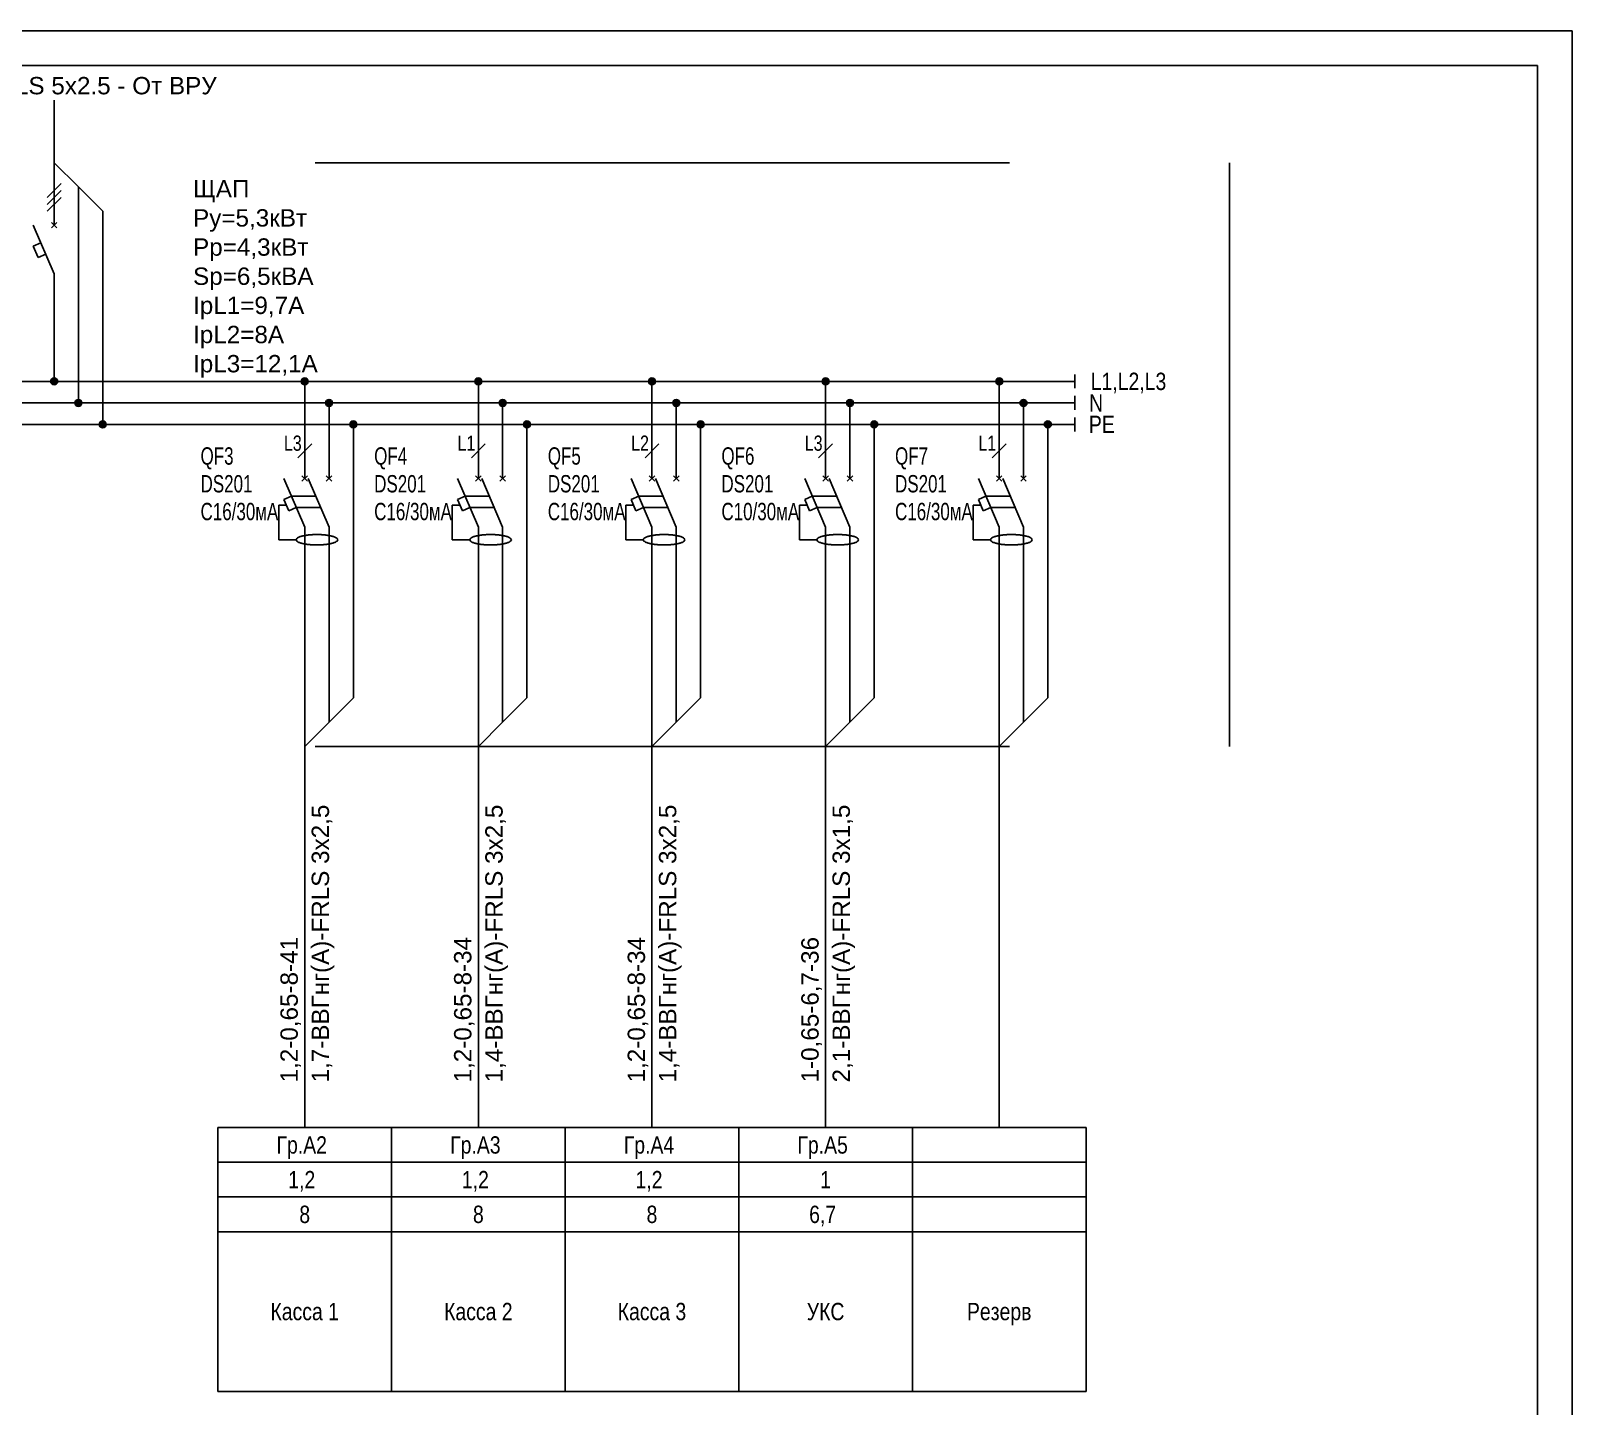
# Model space of a CAD drawing. Header units: metres. Extents: x -1525 to -1043, y -1331 to -1144.
# Drawn here: x -1308.5 to -1286.3, y -1254.91 to -1235.09 of the extents above; entities that cross this region are included whole.
import ezdxf

# ---------------------------------------------------------------- set-up
doc = ezdxf.new("R2010")
doc.units = ezdxf.units.M
doc.header["$MEASUREMENT"] = 0
doc.linetypes.add('ELPROJECT1', pattern=[15, 10, -5])
doc.layers.add('ELPROJECT', color=7, linetype='Continuous')
doc.styles.add('ELPROJECT', font='Arial')

# ---------------------------------------------------------------- blocks, each defined once
blk = doc.blocks.new('BLOCK_SWITCH_LINE')
for p, q in [((0, 0), (0, -4)), ((-3, -4), (0, -11)), ((0, -11), (0, -14.5))]:
    blk.add_line(p, q)
blk = doc.blocks.new('BLOCK_SWITCH')
for p, q in [((-0.4, -4.4), (0.4, -3.6)), ((-0.4, -3.6), (0.4, -4.4))]:
    blk.add_line(p, q)
blk.add_blockref('BLOCK_SWITCH_LINE', (0, 0))
blk = doc.blocks.new('BLOCK_AUTOMATIC')
for p, q in [((-3, -7), (-1.9138, -6.5345)), ((-3, -7), (-2.3, -8.6333)), ((-2.3, -8.6333), (-1.2138, -8.1678))]:
    blk.add_line(p, q)
blk.add_blockref('BLOCK_SWITCH', (0, 0))
blk = doc.blocks.new('BLOCK_DOT')
for radius in [0.5, 0.4, 0.3, 0.2, 0.1, 0]:
    blk.add_circle((0, 0), radius)
blk = doc.blocks.new('BLOCK_DIFF_AUTOMATIC')
for p, q in [((-3, -7), (-1.9138, -6.5345)), ((-1.9138, -6.5345), (1.5862, -6.5345)), ((-2.65, -7.8167), (-3.75, -7.8167)), ((-3.75, -7.8167), (-3.75, -12.8167)), ((-3, -7), (-2.3, -8.6333)), ((-2.3, -8.6333), (-1.2138, -8.1678)), ((-1.2138, -8.1678), (2.2862, -8.1678)), ((-3.75, -12.8167), (-1.25, -12.8167)), ((-1.25, -12.8167), (-1.15, -12.6246)), ((-1.25, -12.8167), (-1.15, -13.0087)), ((-1.15, -12.6246), (-1.05, -12.5474)), ((-1.15, -13.0087), (-1.05, -13.0859)), ((-1.05, -12.5474), (-0.95, -12.4897)), ((-1.05, -13.0859), (-0.95, -13.1436)), ((-0.95, -12.4897), (-0.85, -12.4425)), ((-0.95, -13.1436), (-0.85, -13.1908)), ((-0.85, -12.4425), (-0.75, -12.4021)), ((-0.85, -13.1908), (-0.75, -13.2312)), ((-0.75, -12.4021), (-0.65, -12.3667)), ((-0.75, -13.2312), (-0.65, -13.2667)), ((-0.65, -12.3667), (-0.55, -12.3351)), ((-0.65, -13.2667), (-0.55, -13.2982)), ((-0.55, -12.3351), (-0.45, -12.3068)), ((-0.55, -13.2982), (-0.45, -13.3266)), ((-0.45, -12.3068), (-0.35, -12.2811)), ((-0.35, -12.2811), (-0.25, -12.2576)), ((-0.25, -12.2576), (-0.15, -12.2363)), ((-0.15, -12.2363), (-0.05, -12.2167)), ((-0.05, -12.2167), (0.05, -12.1987)), ((0.05, -12.1987), (0.15, -12.1822)), ((0.15, -12.1822), (0.25, -12.1671)), ((0.25, -12.1671), (0.35, -12.1533)), ((0.35, -12.1533), (0.45, -12.1407)), ((0.45, -12.1407), (0.55, -12.1293)), ((0.55, -12.1293), (0.65, -12.1189)), ((0.65, -12.1189), (0.75, -12.1096)), ((0.75, -12.1096), (0.85, -12.1012)), ((0.85, -12.1012), (0.95, -12.0938)), ((0.95, -12.0938), (1.05, -12.0874)), ((1.05, -12.0874), (1.15, -12.0818)), ((1.15, -12.0818), (1.25, -12.0772)), ((1.25, -12.0772), (1.35, -12.0734)), ((1.35, -12.0734), (1.45, -12.0704)), ((1.45, -12.0704), (1.55, -12.0683)), ((1.55, -12.0683), (1.65, -12.0671)), ((1.65, -12.0671), (1.75, -12.0667)), ((1.75, -12.0667), (1.85, -12.0671)), ((1.85, -12.0671), (1.95, -12.0683)), ((1.95, -12.0683), (2.05, -12.0704)), ((2.05, -12.0704), (2.15, -12.0734)), ((2.15, -12.0734), (2.25, -12.0772)), ((2.25, -12.0772), (2.35, -12.0818)), ((2.35, -12.0818), (2.45, -12.0874)), ((2.45, -12.0874), (2.55, -12.0938)), ((2.55, -12.0938), (2.65, -12.1012)), ((2.65, -12.1012), (2.75, -12.1096)), ((2.75, -12.1096), (2.85, -12.1189)), ((2.85, -12.1189), (2.95, -12.1293)), ((2.95, -12.1293), (3.05, -12.1407)), ((3.05, -12.1407), (3.15, -12.1533)), ((3.15, -12.1533), (3.25, -12.1671)), ((3.25, -12.1671), (3.35, -12.1822)), ((3.35, -12.1822), (3.45, -12.1987)), ((3.45, -12.1987), (3.55, -12.2167)), ((3.55, -12.2167), (3.65, -12.2363)), ((3.65, -12.2363), (3.75, -12.2576)), ((3.75, -12.2576), (3.85, -12.2811)), ((3.85, -12.2811), (3.95, -12.3068)), ((3.95, -12.3068), (4.05, -12.3351)), ((3.95, -13.3266), (4.05, -13.2982)), ((4.05, -12.3351), (4.15, -12.3667)), ((4.05, -13.2982), (4.15, -13.2667)), ((4.15, -12.3667), (4.25, -12.4021)), ((4.15, -13.2667), (4.25, -13.2312)), ((4.25, -12.4021), (4.35, -12.4425)), ((4.25, -13.2312), (4.35, -13.1908)), ((4.35, -12.4425), (4.45, -12.4897)), ((4.35, -13.1908), (4.45, -13.1436)), ((4.45, -12.4897), (4.55, -12.5474)), ((4.45, -13.1436), (4.55, -13.0859)), ((4.55, -12.5474), (4.65, -12.6246)), ((4.55, -13.0859), (4.65, -13.0087)), ((4.65, -12.6246), (4.75, -12.8167)), ((4.65, -13.0087), (4.75, -12.8167)), ((-0.45, -13.3266), (-0.35, -13.3523)), ((-0.35, -13.3523), (-0.25, -13.3757)), ((-0.25, -13.3757), (-0.15, -13.3971)), ((-0.15, -13.3971), (-0.05, -13.4167)), ((-0.05, -13.4167), (0.05, -13.4346)), ((0.05, -13.4346), (0.15, -13.4511)), ((0.15, -13.4511), (0.25, -13.4662)), ((0.25, -13.4662), (0.35, -13.48)), ((0.35, -13.48), (0.45, -13.4926)), ((0.45, -13.4926), (0.55, -13.5041)), ((0.55, -13.5041), (0.65, -13.5144)), ((0.65, -13.5144), (0.75, -13.5238)), ((0.75, -13.5238), (0.85, -13.5321)), ((0.85, -13.5321), (0.95, -13.5395)), ((0.95, -13.5395), (1.05, -13.546)), ((1.05, -13.546), (1.15, -13.5515)), ((1.15, -13.5515), (1.25, -13.5562)), ((1.25, -13.5562), (1.35, -13.56)), ((1.35, -13.56), (1.45, -13.5629)), ((1.45, -13.5629), (1.55, -13.565)), ((1.55, -13.565), (1.65, -13.5662)), ((1.65, -13.5662), (1.75, -13.5667)), ((1.75, -13.5667), (1.85, -13.5662)), ((1.85, -13.5662), (1.95, -13.565)), ((1.95, -13.565), (2.05, -13.5629)), ((2.05, -13.5629), (2.15, -13.56)), ((2.15, -13.56), (2.25, -13.5562)), ((2.25, -13.5562), (2.35, -13.5515)), ((2.35, -13.5515), (2.45, -13.546)), ((2.45, -13.546), (2.55, -13.5395)), ((2.55, -13.5395), (2.65, -13.5321)), ((2.65, -13.5321), (2.75, -13.5238)), ((2.75, -13.5238), (2.85, -13.5144)), ((2.85, -13.5144), (2.95, -13.5041)), ((2.95, -13.5041), (3.05, -13.4926)), ((3.05, -13.4926), (3.15, -13.48)), ((3.15, -13.48), (3.25, -13.4662)), ((3.25, -13.4662), (3.35, -13.4511)), ((3.35, -13.4511), (3.45, -13.4346)), ((3.45, -13.4346), (3.55, -13.4167)), ((3.55, -13.4167), (3.65, -13.3971)), ((3.65, -13.3971), (3.75, -13.3757)), ((3.75, -13.3757), (3.85, -13.3523)), ((3.85, -13.3523), (3.95, -13.3266))]:
    blk.add_line(p, q)
for p in [(0, 0), (3.5, 0)]:
    blk.add_blockref('BLOCK_SWITCH', p)

msp = doc.modelspace()

# ---------------------------------------------------------------- linework, layer by layer
at = {"layer": 'ELPROJECT'}
for p, q in [((-1328.30382067, -1235.09204496), (-1286.30382067, -1235.09204496)), ((-1286.30382067, -1235.09204496), (-1286.30382067, -1264.79204496)), ((-1326.30382067, -1235.59204496), (-1286.80382067, -1235.59204496)), ((-1286.80382067, -1235.59204496), (-1286.80382067, -1264.29204496)), ((-1308.16193482, -1236.09204496), (-1308.16193482, -1237.49204496)), ((-1308.16193482, -1236.99204496), (-1307.81193482, -1237.34204496)), ((-1308.26193482, -1237.49204496), (-1308.06193482, -1237.29204496)), ((-1308.26193482, -1237.59204496), (-1308.06193482, -1237.39204496)), ((-1308.26193482, -1237.69204496), (-1308.06193482, -1237.49204496)), ((-1307.81193482, -1237.34204496), (-1307.81193482, -1240.45204496)), ((-1307.81193482, -1237.34204496), (-1307.46193482, -1237.69204496)), ((-1307.46193482, -1237.69204496), (-1307.46193482, -1240.76204496)), ((-1308.16193482, -1238.94204496), (-1308.16193482, -1240.14204496)), ((-1309.78385229, -1240.14204496), (-1293.4671339, -1240.14204496)), ((-1304.55382067, -1240.14204496), (-1304.55382067, -1241.14204496)), ((-1302.05382067, -1240.14204496), (-1302.05382067, -1241.14204496)), ((-1299.55382067, -1240.14204496), (-1299.55382067, -1241.14204496)), ((-1297.05382067, -1240.14204496), (-1297.05382067, -1241.14204496)), ((-1294.55382067, -1240.14204496), (-1294.55382067, -1241.14204496)), ((-1293.4671339, -1240.04204496), (-1293.4671339, -1240.24204496)), ((-1293.4671339, -1240.35204496), (-1293.4671339, -1240.55204496)), ((-1304.20382067, -1240.45204496), (-1304.20382067, -1241.14204496)), ((-1301.70382067, -1240.45204496), (-1301.70382067, -1241.14204496)), ((-1299.20382067, -1240.45204496), (-1299.20382067, -1241.14204496)), ((-1296.70382067, -1240.45204496), (-1296.70382067, -1241.14204496)), ((-1294.20382067, -1240.45204496), (-1294.20382067, -1241.14204496)), ((-1303.85382067, -1240.76204496), (-1303.85382067, -1244.70204496)), ((-1301.35382067, -1240.76204496), (-1301.35382067, -1244.70204496)), ((-1298.85382067, -1240.76204496), (-1298.85382067, -1244.70204496)), ((-1296.35382067, -1240.76204496), (-1296.35382067, -1244.70204496)), ((-1293.85382067, -1240.76204496), (-1293.85382067, -1244.70204496)), ((-1293.4671339, -1240.66204496), (-1293.4671339, -1240.86204496)), ((-1304.65382067, -1241.24204496), (-1304.45382067, -1241.04204496)), ((-1302.15382067, -1241.24204496), (-1301.95382067, -1241.04204496)), ((-1299.65382067, -1241.24204496), (-1299.45382067, -1241.04204496)), ((-1297.15382067, -1241.24204496), (-1296.95382067, -1241.04204496)), ((-1294.65382067, -1241.24204496), (-1294.45382067, -1241.04204496)), ((-1304.55382067, -1242.59204496), (-1304.55382067, -1250.89204496)), ((-1304.20382067, -1242.59204496), (-1304.20382067, -1245.05204496)), ((-1302.05382067, -1242.59204496), (-1302.05382067, -1250.89204496)), ((-1301.70382067, -1242.59204496), (-1301.70382067, -1245.05204496)), ((-1299.55382067, -1242.59204496), (-1299.55382067, -1250.89204496)), ((-1299.20382067, -1242.59204496), (-1299.20382067, -1245.05204496)), ((-1297.05382067, -1242.59204496), (-1297.05382067, -1250.89204496)), ((-1296.70382067, -1242.59204496), (-1296.70382067, -1245.05204496)), ((-1294.55382067, -1242.59204496), (-1294.55382067, -1250.89204496)), ((-1294.20382067, -1242.59204496), (-1294.20382067, -1245.05204496)), ((-1304.20382067, -1245.05204496), (-1303.85382067, -1244.70204496)), ((-1301.70382067, -1245.05204496), (-1301.35382067, -1244.70204496)), ((-1299.20382067, -1245.05204496), (-1298.85382067, -1244.70204496)), ((-1296.70382067, -1245.05204496), (-1296.35382067, -1244.70204496)), ((-1294.20382067, -1245.05204496), (-1293.85382067, -1244.70204496)), ((-1304.55382067, -1245.40204496), (-1304.20382067, -1245.05204496)), ((-1302.05382067, -1245.40204496), (-1301.70382067, -1245.05204496)), ((-1299.55382067, -1245.40204496), (-1299.20382067, -1245.05204496)), ((-1297.05382067, -1245.40204496), (-1296.70382067, -1245.05204496)), ((-1294.55382067, -1245.40204496), (-1294.20382067, -1245.05204496)), ((-1305.80382067, -1250.89204496), (-1303.30382067, -1250.89204496)), ((-1305.80382067, -1250.89204496), (-1305.80382067, -1254.69204496)), ((-1303.30382067, -1250.89204496), (-1303.30382067, -1254.69204496)), ((-1303.30382067, -1250.89204496), (-1300.80382067, -1250.89204496)), ((-1300.80382067, -1250.89204496), (-1300.80382067, -1254.69204496)), ((-1300.80382067, -1250.89204496), (-1298.30382067, -1250.89204496)), ((-1300.80382067, -1250.89204496), (-1300.80382067, -1254.69204496)), ((-1298.30382067, -1250.89204496), (-1298.30382067, -1254.69204496)), ((-1298.30382067, -1250.89204496), (-1295.80382067, -1250.89204496)), ((-1295.80382067, -1250.89204496), (-1295.80382067, -1254.69204496)), ((-1295.80382067, -1250.89204496), (-1293.30382067, -1250.89204496)), ((-1293.30382067, -1250.89204496), (-1293.30382067, -1254.69204496)), ((-1305.80382067, -1251.39204496), (-1303.30382067, -1251.39204496)), ((-1303.30382067, -1251.39204496), (-1300.80382067, -1251.39204496)), ((-1300.80382067, -1251.39204496), (-1298.30382067, -1251.39204496)), ((-1298.30382067, -1251.39204496), (-1295.80382067, -1251.39204496)), ((-1295.80382067, -1251.39204496), (-1293.30382067, -1251.39204496)), ((-1305.80382067, -1251.89204496), (-1303.30382067, -1251.89204496)), ((-1303.30382067, -1251.89204496), (-1300.80382067, -1251.89204496)), ((-1300.80382067, -1251.89204496), (-1298.30382067, -1251.89204496)), ((-1298.30382067, -1251.89204496), (-1295.80382067, -1251.89204496)), ((-1295.80382067, -1251.89204496), (-1293.30382067, -1251.89204496)), ((-1305.80382067, -1252.39204496), (-1303.30382067, -1252.39204496)), ((-1303.30382067, -1252.39204496), (-1300.80382067, -1252.39204496)), ((-1300.80382067, -1252.39204496), (-1298.30382067, -1252.39204496)), ((-1298.30382067, -1252.39204496), (-1295.80382067, -1252.39204496)), ((-1295.80382067, -1252.39204496), (-1293.30382067, -1252.39204496)), ((-1305.80382067, -1254.69204496), (-1303.30382067, -1254.69204496)), ((-1303.30382067, -1254.69204496), (-1300.80382067, -1254.69204496)), ((-1300.80382067, -1254.69204496), (-1298.30382067, -1254.69204496)), ((-1298.30382067, -1254.69204496), (-1295.80382067, -1254.69204496)), ((-1295.80382067, -1254.69204496), (-1293.30382067, -1254.69204496))]:
    msp.add_line(p, q, dxfattribs=at)
at = {"layer": 'ELPROJECT', "color": 7, "linetype": 'ELPROJECT1'}
for p, q in [((-1319.40382067, -1236.99204496), (-1291.23770662, -1236.99204496)), ((-1291.23770662, -1236.99204496), (-1291.23770662, -1245.40204496)), ((-1319.40382067, -1245.40204496), (-1291.23770662, -1245.40204496))]:
    msp.add_line(p, q, dxfattribs=at)
at = {"layer": 'ELPROJECT', "color": 7, "linetype": 'ByBlock'}
for p, q in [((-1318.00382067, -1240.45204496), (-1293.4671339, -1240.45204496)), ((-1318.00382067, -1240.76204496), (-1293.4671339, -1240.76204496))]:
    msp.add_line(p, q, dxfattribs=at)

# ---------------------------------------------------------------- block references
at = {"layer": 'ELPROJECT', "xscale": 0.1, "yscale": 0.1, "zscale": 0.1}
for name, p in [('BLOCK_AUTOMATIC', (-1308.16193482, -1237.49204496)), ('BLOCK_DOT', (-1308.16193482, -1240.14204496)), ('BLOCK_DOT', (-1304.55382067, -1240.14204496)), ('BLOCK_DOT', (-1302.05382067, -1240.14204496)), ('BLOCK_DOT', (-1299.55382067, -1240.14204496)), ('BLOCK_DOT', (-1297.05382067, -1240.14204496)), ('BLOCK_DOT', (-1294.55382067, -1240.14204496)), ('BLOCK_DOT', (-1307.81193482, -1240.45204496)), ('BLOCK_DOT', (-1304.20382067, -1240.45204496)), ('BLOCK_DOT', (-1301.70382067, -1240.45204496)), ('BLOCK_DOT', (-1299.20382067, -1240.45204496)), ('BLOCK_DOT', (-1296.70382067, -1240.45204496)), ('BLOCK_DOT', (-1294.20382067, -1240.45204496)), ('BLOCK_DOT', (-1307.46193482, -1240.76204496)), ('BLOCK_DOT', (-1303.85382067, -1240.76204496)), ('BLOCK_DOT', (-1301.35382067, -1240.76204496)), ('BLOCK_DOT', (-1298.85382067, -1240.76204496)), ('BLOCK_DOT', (-1296.35382067, -1240.76204496)), ('BLOCK_DOT', (-1293.85382067, -1240.76204496)), ('BLOCK_DIFF_AUTOMATIC', (-1304.55382067, -1241.14204496)), ('BLOCK_DIFF_AUTOMATIC', (-1302.05382067, -1241.14204496)), ('BLOCK_DIFF_AUTOMATIC', (-1299.55382067, -1241.14204496)), ('BLOCK_DIFF_AUTOMATIC', (-1297.05382067, -1241.14204496)), ('BLOCK_DIFF_AUTOMATIC', (-1294.55382067, -1241.14204496))]:
    msp.add_blockref(name, p, dxfattribs=at)

# ---------------------------------------------------------------- texts
at = {"layer": 'ELPROJECT', "style": 'ELPROJECT'}
for s, p in [('ВВГнг(A)-LS 5x2.5 - От ВРУ', (-1310.28335587, -1236.00689776)), ('ЩАП', (-1306.16193482, -1237.49204496)), ('Pу=5,3кВт', (-1306.16193482, -1237.91204496)), ('Pр=4,3кВт', (-1306.16193482, -1238.33204496)), ('Sр=6,5кВА', (-1306.16193482, -1238.75204496)), ('IрL1=9,7А', (-1306.16193482, -1239.17204496)), ('IрL2=8А', (-1306.16193482, -1239.59204496)), ('IрL3=12,1А', (-1306.16193482, -1240.01204496))]:
    msp.add_text(s, height=0.25, dxfattribs=at).set_placement(p)
for s, height, width, p in [('L1,L2,L3', 0.25, 0.8, (-1293.23594294, -1240.26704496)), ('N', 0.25, 0.8, (-1293.2602735, -1240.57704496)), ('PE', 0.25, 0.8, (-1293.26277712, -1240.88704496)), ('L3', 0.22, 0.75, (-1304.85382067, -1241.14204496)), ('L1', 0.22, 0.75, (-1302.35382067, -1241.14204496)), ('L2', 0.22, 0.75, (-1299.85382067, -1241.14204496)), ('L3', 0.22, 0.75, (-1297.35382067, -1241.14204496)), ('L1', 0.22, 0.75, (-1294.85382067, -1241.14204496)), ('QF3', 0.25, 0.7, (-1306.05382067, -1241.34204496)), ('QF4', 0.25, 0.7, (-1303.55382067, -1241.34204496)), ('QF5', 0.25, 0.7, (-1301.05382067, -1241.34204496)), ('QF6', 0.25, 0.7, (-1298.55382067, -1241.34204496)), ('QF7', 0.25, 0.7, (-1296.05382067, -1241.34204496)), ('DS201', 0.25, 0.7, (-1306.05382067, -1241.74204496)), ('DS201', 0.25, 0.7, (-1303.55382067, -1241.74204496)), ('DS201', 0.25, 0.7, (-1301.05382067, -1241.74204496)), ('DS201', 0.25, 0.7, (-1298.55382067, -1241.74204496)), ('DS201', 0.25, 0.7, (-1296.05382067, -1241.74204496)), ('C16/30мА', 0.25, 0.7, (-1306.05382067, -1242.14204496)), ('C16/30мА', 0.25, 0.7, (-1303.55382067, -1242.14204496)), ('C16/30мА', 0.25, 0.7, (-1301.05382067, -1242.14204496)), ('C10/30мА', 0.25, 0.7, (-1298.55382067, -1242.14204496)), ('C16/30мА', 0.25, 0.7, (-1296.05382067, -1242.14204496)), ('Гр.А2', 0.25, 0.8, (-1304.95970067, -1251.26704496)), ('Гр.А3', 0.25, 0.8, (-1302.45970067, -1251.26704496)), ('Гр.А4', 0.25, 0.8, (-1299.95970067, -1251.26704496)), ('Гр.А5', 0.25, 0.8, (-1297.45970067, -1251.26704496)), ('1,2', 0.25, 0.8, (-1304.79069067, -1251.76704496)), ('1,2', 0.25, 0.8, (-1302.29069067, -1251.76704496)), ('1,2', 0.25, 0.8, (-1299.79069067, -1251.76704496)), ('1', 0.25, 0.8, (-1297.13152067, -1251.76704496)), ('8', 0.25, 0.8, (-1304.63152067, -1252.26704496)), ('8', 0.25, 0.8, (-1302.13152067, -1252.26704496)), ('8', 0.25, 0.8, (-1299.63152067, -1252.26704496)), ('6,7', 0.25, 0.8, (-1297.29069067, -1252.26704496)), ('Касса 1', 0.25, 0.8, (-1305.04678067, -1253.66704496)), ('Касса 2', 0.25, 0.8, (-1302.54678067, -1253.66704496)), ('Касса 3', 0.25, 0.8, (-1300.04678067, -1253.66704496)), ('УКС', 0.25, 0.8, (-1297.32480067, -1253.66704496)), ('Резерв', 0.25, 0.8, (-1295.01834067, -1253.66704496))]:
    msp.add_text(s, height=height, dxfattribs=dict(at, width=width)).set_placement(p)
for s, p in [('1,7-ВВГнг(А)-FRLS 3х2,5', (-1304.20382067, -1250.24204496)), ('1,4-ВВГнг(А)-FRLS 3х2,5', (-1301.70382067, -1250.24204496)), ('1,4-ВВГнг(А)-FRLS 3х2,5', (-1299.20382067, -1250.24204496)), ('2,1-ВВГнг(А)-FRLS 3х1,5', (-1296.70382067, -1250.24204496)), ('1,2-0,65-8-41', (-1304.65382067, -1250.24204496)), ('1,2-0,65-8-34', (-1302.15382067, -1250.24204496)), ('1,2-0,65-8-34', (-1299.65382067, -1250.24204496)), ('1-0,65-6,7-36', (-1297.15382067, -1250.24204496))]:
    msp.add_text(s, height=0.25, rotation=90, dxfattribs=at).set_placement(p)

doc.saveas('drawing.dxf')
